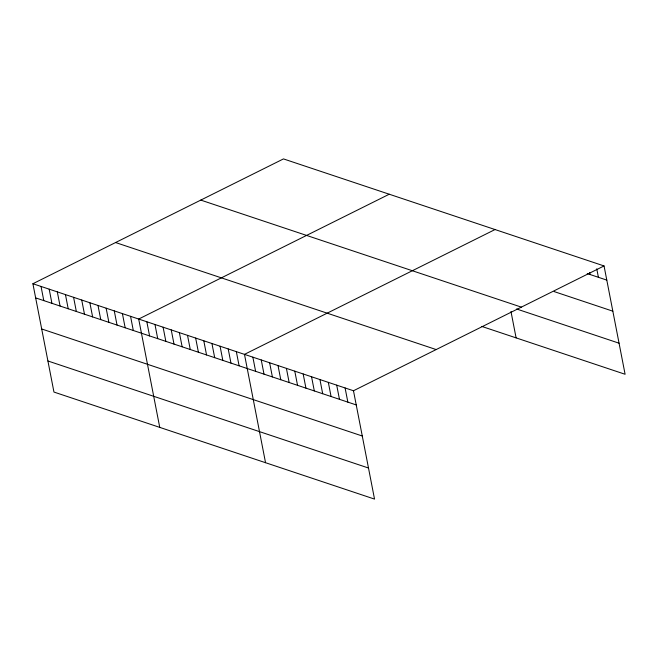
<?xml version="1.0" encoding="UTF-8"?>
<svg xmlns="http://www.w3.org/2000/svg" width="658" height="658" viewBox="0 0 658 658"><rect width="100%" height="100%" fill="white"/><g stroke="black" fill="none" stroke-linecap="round" stroke-linejoin="round"><path stroke-width="0.99" d="M32.9 283.73L353.478 390.753L374.534 499.093L53.956 392.061L32.9 283.73L283.466 158.907L604.044 265.939L625.1 374.27L481.746 326.409M389.256 194.225L138.69 319.048L159.746 427.387M495.046 229.543L244.48 354.366L265.544 462.706M353.478 390.753L604.044 265.939M587.232 273.572L606.799 280.102M554.143 291.584L612.837 311.176M200.78 200.098L521.358 307.13M516.588 308.98L619.063 343.196M115.586 242.539L436.164 349.562M35.655 297.893L356.233 404.925M41.693 328.975L362.27 435.999M47.919 360.987L368.496 468.019M596.757 268.801L598.41 277.306M589.658 272.618L590.029 274.501M510.978 311.514L516.102 337.883M345.096 387.957L347.852 402.128M336.707 385.16L339.462 399.324M328.326 382.356L331.081 396.527M319.944 379.559L322.691 393.731M311.555 376.763L314.31 390.926M303.174 373.966L305.929 388.13M294.792 371.161L297.539 385.333M286.403 368.365L289.158 382.528M278.021 365.568L280.777 379.732M269.632 362.764L272.387 376.935M261.251 359.967L264.006 374.131M252.869 357.171L255.617 371.334M236.345 351.652L239.101 365.815M228.203 348.937L230.958 363.101M220.068 346.215L222.823 360.387M211.934 343.501L214.689 357.664M203.791 340.786L206.546 354.95M195.656 338.064L198.412 352.236M187.522 335.35L190.269 349.521M179.379 332.635L182.134 346.799M171.244 329.913L174 344.085M163.102 327.199L165.857 341.37M154.967 324.484L157.723 338.648M146.833 321.762L149.58 335.934M130.555 316.334L133.311 330.497M122.413 313.611L125.168 327.783M114.278 310.897L117.034 325.068M106.144 308.183L108.891 322.346M98.001 305.46L100.756 319.632M89.866 302.746L92.622 316.917M81.724 300.032L84.479 314.195M73.589 297.317L76.344 311.481M65.455 294.595L68.202 308.767M57.312 291.881L60.067 306.044M49.177 289.166L51.933 303.33M41.035 286.444L43.79 300.616"/></g></svg>
